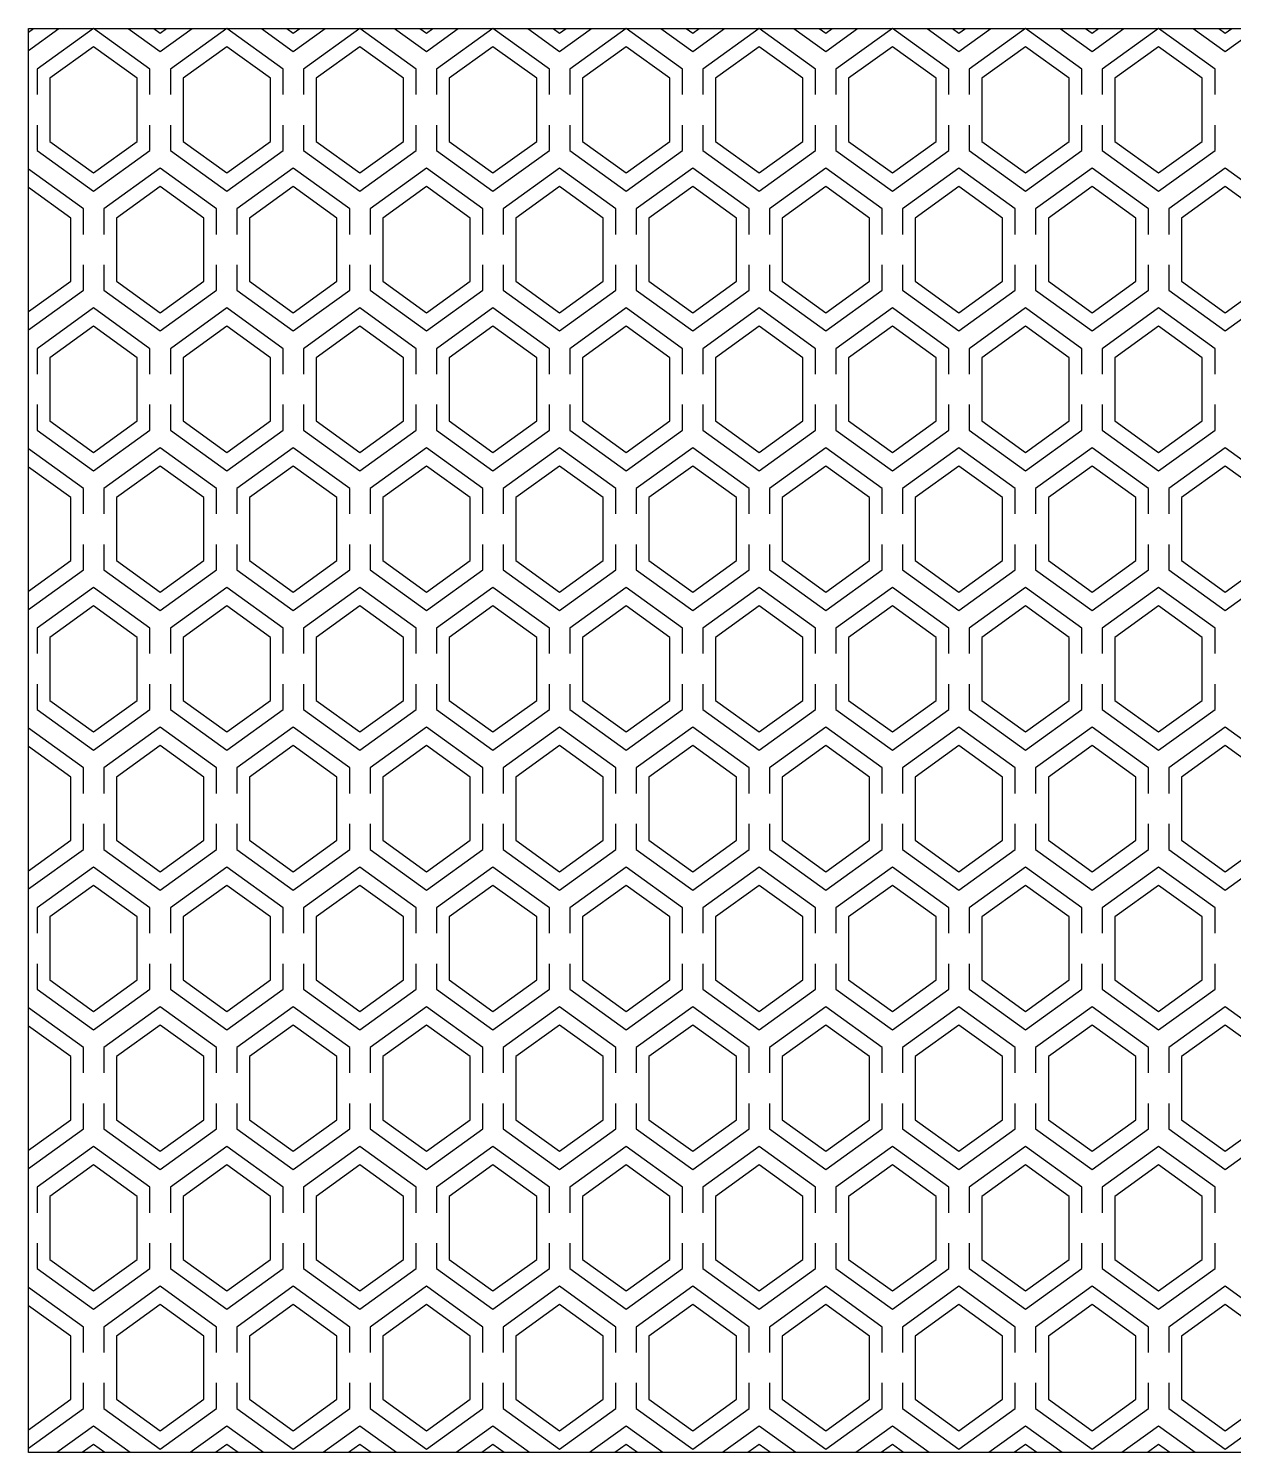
# Model space of a CAD drawing. Header units: millimetres. Extents: x 0 to 120, y 0 to 70.
# Drawn here: x 0 to 59.2, y 0 to 70 of the extents above; entities that cross this region are included whole.
import ezdxf

# ---------------------------------------------------------------- set-up
doc = ezdxf.new("R2010")
doc.units = ezdxf.units.MM
doc.layers.add('CUT', color=1, linetype='CONTINUOUS')

msp = doc.modelspace()

# ---------------------------------------------------------------- linework, layer by layer
at = {"layer": 'CUT'}
for p, q in [((0, 69.8214), (0.2474, 70)), ((0, 68.9214), (1.4945, 70)), ((6.1526, 70), (6.4713, 69.77)), ((6.4713, 69.77), (6.79, 70)), ((12.6951, 70), (13.0138, 69.77)), ((13.0138, 69.77), (13.3325, 70)), ((19.2377, 70), (19.5564, 69.77)), ((19.5564, 69.77), (19.8751, 70)), ((25.7803, 70), (26.099, 69.77)), ((26.099, 69.77), (26.4177, 70)), ((32.3228, 70), (32.6415, 69.77)), ((32.6415, 69.77), (32.9602, 70)), ((38.8654, 70), (39.1841, 69.77)), ((39.1841, 69.77), (39.5028, 70)), ((45.408, 70), (45.7267, 69.77)), ((45.7267, 69.77), (46.0454, 70)), ((51.9505, 70), (52.2692, 69.77)), ((52.2692, 69.77), (52.5879, 70)), ((58.4931, 70), (58.8118, 69.77)), ((58.8118, 69.77), (59.1305, 70))]:
    msp.add_line(p, q, dxfattribs=at)
for points in [[(0, 70), (120, 70), (120, 0), (0, 0), (0, 70)], [(5.9713, 66.75), (5.9713, 68), (3.2, 70), (0.4287, 68), (0.4287, 66.75)], [(4.9055, 70), (6.4713, 68.87), (8.0371, 70)], [(12.5138, 66.75), (12.5138, 68), (9.7426, 70), (6.9713, 68), (6.9713, 66.75)], [(11.4481, 70), (13.0138, 68.87), (14.5796, 70)], [(19.0564, 66.75), (19.0564, 68), (16.2851, 70), (13.5138, 68), (13.5138, 66.75)], [(17.9906, 70), (19.5564, 68.87), (21.1222, 70)], [(25.599, 66.75), (25.599, 68), (22.8277, 70), (20.0564, 68), (20.0564, 66.75)], [(24.5332, 70), (26.099, 68.87), (27.6647, 70)], [(32.1415, 66.75), (32.1415, 68), (29.3703, 70), (26.599, 68), (26.599, 66.75)], [(31.0758, 70), (32.6415, 68.87), (34.2073, 70)], [(38.6841, 66.75), (38.6841, 68), (35.9128, 70), (33.1415, 68), (33.1415, 66.75)], [(37.6183, 70), (39.1841, 68.87), (40.7499, 70)], [(45.2267, 66.75), (45.2267, 68), (42.4554, 70), (39.6841, 68), (39.6841, 66.75)], [(44.1609, 70), (45.7267, 68.87), (47.2924, 70)], [(51.7692, 66.75), (51.7692, 68), (48.9979, 70), (46.2267, 68), (46.2267, 66.75)], [(50.7034, 70), (52.2692, 68.87), (53.835, 70)], [(58.3118, 66.75), (58.3118, 68), (55.5405, 70), (52.7692, 68), (52.7692, 66.75)], [(57.246, 70), (58.8118, 68.87), (60.3776, 70)], [(3.2, 62.9), (5.3477, 64.45), (5.3477, 67.55), (3.2, 69.1), (1.0523, 67.55), (1.0523, 64.45), (3.2, 62.9)], [(9.7426, 62.9), (11.8903, 64.45), (11.8903, 67.55), (9.7426, 69.1), (7.5948, 67.55), (7.5948, 64.45), (9.7426, 62.9)], [(16.2851, 62.9), (18.4329, 64.45), (18.4329, 67.55), (16.2851, 69.1), (14.1374, 67.55), (14.1374, 64.45), (16.2851, 62.9)], [(22.8277, 62.9), (24.9754, 64.45), (24.9754, 67.55), (22.8277, 69.1), (20.6799, 67.55), (20.6799, 64.45), (22.8277, 62.9)], [(29.3703, 62.9), (31.518, 64.45), (31.518, 67.55), (29.3703, 69.1), (27.2225, 67.55), (27.2225, 64.45), (29.3703, 62.9)], [(35.9128, 62.9), (38.0606, 64.45), (38.0606, 67.55), (35.9128, 69.1), (33.7651, 67.55), (33.7651, 64.45), (35.9128, 62.9)], [(42.4554, 62.9), (44.6031, 64.45), (44.6031, 67.55), (42.4554, 69.1), (40.3076, 67.55), (40.3076, 64.45), (42.4554, 62.9)], [(48.9979, 62.9), (51.1457, 64.45), (51.1457, 67.55), (48.9979, 69.1), (46.8502, 67.55), (46.8502, 64.45), (48.9979, 62.9)], [(55.5405, 62.9), (57.6882, 64.45), (57.6882, 67.55), (55.5405, 69.1), (53.3928, 67.55), (53.3928, 64.45), (55.5405, 62.9)], [(0.4287, 65.25), (0.4287, 64), (3.2, 62), (5.9713, 64), (5.9713, 65.25)], [(6.9713, 65.25), (6.9713, 64), (9.7426, 62), (12.5138, 64), (12.5138, 65.25)], [(13.5138, 65.25), (13.5138, 64), (16.2851, 62), (19.0564, 64), (19.0564, 65.25)], [(20.0564, 65.25), (20.0564, 64), (22.8277, 62), (25.599, 64), (25.599, 65.25)], [(26.599, 65.25), (26.599, 64), (29.3703, 62), (32.1415, 64), (32.1415, 65.25)], [(33.1415, 65.25), (33.1415, 64), (35.9128, 62), (38.6841, 64), (38.6841, 65.25)], [(39.6841, 65.25), (39.6841, 64), (42.4554, 62), (45.2267, 64), (45.2267, 65.25)], [(46.2267, 65.25), (46.2267, 64), (48.9979, 62), (51.7692, 64), (51.7692, 65.25)], [(52.7692, 65.25), (52.7692, 64), (55.5405, 62), (58.3118, 64), (58.3118, 65.25)], [(2.7, 59.88), (2.7, 61.13), (0, 63.0786)], [(9.2426, 59.88), (9.2426, 61.13), (6.4713, 63.13), (3.7, 61.13), (3.7, 59.88)], [(15.7851, 59.88), (15.7851, 61.13), (13.0138, 63.13), (10.2426, 61.13), (10.2426, 59.88)], [(22.3277, 59.88), (22.3277, 61.13), (19.5564, 63.13), (16.7851, 61.13), (16.7851, 59.88)], [(28.8703, 59.88), (28.8703, 61.13), (26.099, 63.13), (23.3277, 61.13), (23.3277, 59.88)], [(35.4128, 59.88), (35.4128, 61.13), (32.6415, 63.13), (29.8703, 61.13), (29.8703, 59.88)], [(41.9554, 59.88), (41.9554, 61.13), (39.1841, 63.13), (36.4128, 61.13), (36.4128, 59.88)], [(48.4979, 59.88), (48.4979, 61.13), (45.7267, 63.13), (42.9554, 61.13), (42.9554, 59.88)], [(55.0405, 59.88), (55.0405, 61.13), (52.2692, 63.13), (49.4979, 61.13), (49.4979, 59.88)], [(61.5831, 59.88), (61.5831, 61.13), (58.8118, 63.13), (56.0405, 61.13), (56.0405, 59.88)], [(0, 56.0814), (2.0765, 57.58), (2.0765, 60.68), (0, 62.1786)], [(6.4713, 56.03), (8.619, 57.58), (8.619, 60.68), (6.4713, 62.23), (4.3235, 60.68), (4.3235, 57.58), (6.4713, 56.03)], [(13.0138, 56.03), (15.1616, 57.58), (15.1616, 60.68), (13.0138, 62.23), (10.8661, 60.68), (10.8661, 57.58), (13.0138, 56.03)], [(19.5564, 56.03), (21.7041, 57.58), (21.7041, 60.68), (19.5564, 62.23), (17.4087, 60.68), (17.4087, 57.58), (19.5564, 56.03)], [(26.099, 56.03), (28.2467, 57.58), (28.2467, 60.68), (26.099, 62.23), (23.9512, 60.68), (23.9512, 57.58), (26.099, 56.03)], [(32.6415, 56.03), (34.7893, 57.58), (34.7893, 60.68), (32.6415, 62.23), (30.4938, 60.68), (30.4938, 57.58), (32.6415, 56.03)], [(39.1841, 56.03), (41.3318, 57.58), (41.3318, 60.68), (39.1841, 62.23), (37.0364, 60.68), (37.0364, 57.58), (39.1841, 56.03)], [(45.7267, 56.03), (47.8744, 57.58), (47.8744, 60.68), (45.7267, 62.23), (43.5789, 60.68), (43.5789, 57.58), (45.7267, 56.03)], [(52.2692, 56.03), (54.417, 57.58), (54.417, 60.68), (52.2692, 62.23), (50.1215, 60.68), (50.1215, 57.58), (52.2692, 56.03)], [(58.8118, 56.03), (60.9595, 57.58), (60.9595, 60.68), (58.8118, 62.23), (56.664, 60.68), (56.664, 57.58), (58.8118, 56.03)], [(0, 55.1814), (2.7, 57.13), (2.7, 58.38)], [(3.7, 58.38), (3.7, 57.13), (6.4713, 55.13), (9.2426, 57.13), (9.2426, 58.38)], [(10.2426, 58.38), (10.2426, 57.13), (13.0138, 55.13), (15.7851, 57.13), (15.7851, 58.38)], [(16.7851, 58.38), (16.7851, 57.13), (19.5564, 55.13), (22.3277, 57.13), (22.3277, 58.38)], [(23.3277, 58.38), (23.3277, 57.13), (26.099, 55.13), (28.8703, 57.13), (28.8703, 58.38)], [(29.8703, 58.38), (29.8703, 57.13), (32.6415, 55.13), (35.4128, 57.13), (35.4128, 58.38)], [(36.4128, 58.38), (36.4128, 57.13), (39.1841, 55.13), (41.9554, 57.13), (41.9554, 58.38)], [(42.9554, 58.38), (42.9554, 57.13), (45.7267, 55.13), (48.4979, 57.13), (48.4979, 58.38)], [(49.4979, 58.38), (49.4979, 57.13), (52.2692, 55.13), (55.0405, 57.13), (55.0405, 58.38)], [(56.0405, 58.38), (56.0405, 57.13), (58.8118, 55.13), (61.5831, 57.13), (61.5831, 58.38)], [(5.9713, 53.01), (5.9713, 54.26), (3.2, 56.26), (0.4287, 54.26), (0.4287, 53.01)], [(12.5138, 53.01), (12.5138, 54.26), (9.7426, 56.26), (6.9713, 54.26), (6.9713, 53.01)], [(19.0564, 53.01), (19.0564, 54.26), (16.2851, 56.26), (13.5138, 54.26), (13.5138, 53.01)], [(25.599, 53.01), (25.599, 54.26), (22.8277, 56.26), (20.0564, 54.26), (20.0564, 53.01)], [(32.1415, 53.01), (32.1415, 54.26), (29.3703, 56.26), (26.599, 54.26), (26.599, 53.01)], [(38.6841, 53.01), (38.6841, 54.26), (35.9128, 56.26), (33.1415, 54.26), (33.1415, 53.01)], [(45.2267, 53.01), (45.2267, 54.26), (42.4554, 56.26), (39.6841, 54.26), (39.6841, 53.01)], [(51.7692, 53.01), (51.7692, 54.26), (48.9979, 56.26), (46.2267, 54.26), (46.2267, 53.01)], [(58.3118, 53.01), (58.3118, 54.26), (55.5405, 56.26), (52.7692, 54.26), (52.7692, 53.01)], [(3.2, 49.16), (5.3477, 50.71), (5.3477, 53.81), (3.2, 55.36), (1.0523, 53.81), (1.0523, 50.71), (3.2, 49.16)], [(9.7426, 49.16), (11.8903, 50.71), (11.8903, 53.81), (9.7426, 55.36), (7.5948, 53.81), (7.5948, 50.71), (9.7426, 49.16)], [(16.2851, 49.16), (18.4329, 50.71), (18.4329, 53.81), (16.2851, 55.36), (14.1374, 53.81), (14.1374, 50.71), (16.2851, 49.16)], [(22.8277, 49.16), (24.9754, 50.71), (24.9754, 53.81), (22.8277, 55.36), (20.6799, 53.81), (20.6799, 50.71), (22.8277, 49.16)], [(29.3703, 49.16), (31.518, 50.71), (31.518, 53.81), (29.3703, 55.36), (27.2225, 53.81), (27.2225, 50.71), (29.3703, 49.16)], [(35.9128, 49.16), (38.0606, 50.71), (38.0606, 53.81), (35.9128, 55.36), (33.7651, 53.81), (33.7651, 50.71), (35.9128, 49.16)], [(42.4554, 49.16), (44.6031, 50.71), (44.6031, 53.81), (42.4554, 55.36), (40.3076, 53.81), (40.3076, 50.71), (42.4554, 49.16)], [(48.9979, 49.16), (51.1457, 50.71), (51.1457, 53.81), (48.9979, 55.36), (46.8502, 53.81), (46.8502, 50.71), (48.9979, 49.16)], [(55.5405, 49.16), (57.6882, 50.71), (57.6882, 53.81), (55.5405, 55.36), (53.3928, 53.81), (53.3928, 50.71), (55.5405, 49.16)], [(0.4287, 51.51), (0.4287, 50.26), (3.2, 48.26), (5.9713, 50.26), (5.9713, 51.51)], [(6.9713, 51.51), (6.9713, 50.26), (9.7426, 48.26), (12.5138, 50.26), (12.5138, 51.51)], [(13.5138, 51.51), (13.5138, 50.26), (16.2851, 48.26), (19.0564, 50.26), (19.0564, 51.51)], [(20.0564, 51.51), (20.0564, 50.26), (22.8277, 48.26), (25.599, 50.26), (25.599, 51.51)], [(26.599, 51.51), (26.599, 50.26), (29.3703, 48.26), (32.1415, 50.26), (32.1415, 51.51)], [(33.1415, 51.51), (33.1415, 50.26), (35.9128, 48.26), (38.6841, 50.26), (38.6841, 51.51)], [(39.6841, 51.51), (39.6841, 50.26), (42.4554, 48.26), (45.2267, 50.26), (45.2267, 51.51)], [(46.2267, 51.51), (46.2267, 50.26), (48.9979, 48.26), (51.7692, 50.26), (51.7692, 51.51)], [(52.7692, 51.51), (52.7692, 50.26), (55.5405, 48.26), (58.3118, 50.26), (58.3118, 51.51)], [(2.7, 46.14), (2.7, 47.39), (0, 49.3386)], [(9.2426, 46.14), (9.2426, 47.39), (6.4713, 49.39), (3.7, 47.39), (3.7, 46.14)], [(15.7851, 46.14), (15.7851, 47.39), (13.0138, 49.39), (10.2426, 47.39), (10.2426, 46.14)], [(22.3277, 46.14), (22.3277, 47.39), (19.5564, 49.39), (16.7851, 47.39), (16.7851, 46.14)], [(28.8703, 46.14), (28.8703, 47.39), (26.099, 49.39), (23.3277, 47.39), (23.3277, 46.14)], [(35.4128, 46.14), (35.4128, 47.39), (32.6415, 49.39), (29.8703, 47.39), (29.8703, 46.14)], [(41.9554, 46.14), (41.9554, 47.39), (39.1841, 49.39), (36.4128, 47.39), (36.4128, 46.14)], [(48.4979, 46.14), (48.4979, 47.39), (45.7267, 49.39), (42.9554, 47.39), (42.9554, 46.14)], [(55.0405, 46.14), (55.0405, 47.39), (52.2692, 49.39), (49.4979, 47.39), (49.4979, 46.14)], [(61.5831, 46.14), (61.5831, 47.39), (58.8118, 49.39), (56.0405, 47.39), (56.0405, 46.14)], [(0, 42.3414), (2.0765, 43.84), (2.0765, 46.94), (0, 48.4386)], [(6.4713, 42.29), (8.619, 43.84), (8.619, 46.94), (6.4713, 48.49), (4.3235, 46.94), (4.3235, 43.84), (6.4713, 42.29)], [(13.0138, 42.29), (15.1616, 43.84), (15.1616, 46.94), (13.0138, 48.49), (10.8661, 46.94), (10.8661, 43.84), (13.0138, 42.29)], [(19.5564, 42.29), (21.7041, 43.84), (21.7041, 46.94), (19.5564, 48.49), (17.4087, 46.94), (17.4087, 43.84), (19.5564, 42.29)], [(26.099, 42.29), (28.2467, 43.84), (28.2467, 46.94), (26.099, 48.49), (23.9512, 46.94), (23.9512, 43.84), (26.099, 42.29)], [(32.6415, 42.29), (34.7893, 43.84), (34.7893, 46.94), (32.6415, 48.49), (30.4938, 46.94), (30.4938, 43.84), (32.6415, 42.29)], [(39.1841, 42.29), (41.3318, 43.84), (41.3318, 46.94), (39.1841, 48.49), (37.0364, 46.94), (37.0364, 43.84), (39.1841, 42.29)], [(45.7267, 42.29), (47.8744, 43.84), (47.8744, 46.94), (45.7267, 48.49), (43.5789, 46.94), (43.5789, 43.84), (45.7267, 42.29)], [(52.2692, 42.29), (54.417, 43.84), (54.417, 46.94), (52.2692, 48.49), (50.1215, 46.94), (50.1215, 43.84), (52.2692, 42.29)], [(58.8118, 42.29), (60.9595, 43.84), (60.9595, 46.94), (58.8118, 48.49), (56.664, 46.94), (56.664, 43.84), (58.8118, 42.29)], [(0, 41.4414), (2.7, 43.39), (2.7, 44.64)], [(3.7, 44.64), (3.7, 43.39), (6.4713, 41.39), (9.2426, 43.39), (9.2426, 44.64)], [(10.2426, 44.64), (10.2426, 43.39), (13.0138, 41.39), (15.7851, 43.39), (15.7851, 44.64)], [(16.7851, 44.64), (16.7851, 43.39), (19.5564, 41.39), (22.3277, 43.39), (22.3277, 44.64)], [(23.3277, 44.64), (23.3277, 43.39), (26.099, 41.39), (28.8703, 43.39), (28.8703, 44.64)], [(29.8703, 44.64), (29.8703, 43.39), (32.6415, 41.39), (35.4128, 43.39), (35.4128, 44.64)], [(36.4128, 44.64), (36.4128, 43.39), (39.1841, 41.39), (41.9554, 43.39), (41.9554, 44.64)], [(42.9554, 44.64), (42.9554, 43.39), (45.7267, 41.39), (48.4979, 43.39), (48.4979, 44.64)], [(49.4979, 44.64), (49.4979, 43.39), (52.2692, 41.39), (55.0405, 43.39), (55.0405, 44.64)], [(56.0405, 44.64), (56.0405, 43.39), (58.8118, 41.39), (61.5831, 43.39), (61.5831, 44.64)], [(5.9713, 39.27), (5.9713, 40.52), (3.2, 42.52), (0.4287, 40.52), (0.4287, 39.27)], [(12.5138, 39.27), (12.5138, 40.52), (9.7426, 42.52), (6.9713, 40.52), (6.9713, 39.27)], [(19.0564, 39.27), (19.0564, 40.52), (16.2851, 42.52), (13.5138, 40.52), (13.5138, 39.27)], [(25.599, 39.27), (25.599, 40.52), (22.8277, 42.52), (20.0564, 40.52), (20.0564, 39.27)], [(32.1415, 39.27), (32.1415, 40.52), (29.3703, 42.52), (26.599, 40.52), (26.599, 39.27)], [(38.6841, 39.27), (38.6841, 40.52), (35.9128, 42.52), (33.1415, 40.52), (33.1415, 39.27)], [(45.2267, 39.27), (45.2267, 40.52), (42.4554, 42.52), (39.6841, 40.52), (39.6841, 39.27)], [(51.7692, 39.27), (51.7692, 40.52), (48.9979, 42.52), (46.2267, 40.52), (46.2267, 39.27)], [(58.3118, 39.27), (58.3118, 40.52), (55.5405, 42.52), (52.7692, 40.52), (52.7692, 39.27)], [(3.2, 35.42), (5.3477, 36.97), (5.3477, 40.07), (3.2, 41.62), (1.0523, 40.07), (1.0523, 36.97), (3.2, 35.42)], [(9.7426, 35.42), (11.8903, 36.97), (11.8903, 40.07), (9.7426, 41.62), (7.5948, 40.07), (7.5948, 36.97), (9.7426, 35.42)], [(16.2851, 35.42), (18.4329, 36.97), (18.4329, 40.07), (16.2851, 41.62), (14.1374, 40.07), (14.1374, 36.97), (16.2851, 35.42)], [(22.8277, 35.42), (24.9754, 36.97), (24.9754, 40.07), (22.8277, 41.62), (20.6799, 40.07), (20.6799, 36.97), (22.8277, 35.42)], [(29.3703, 35.42), (31.518, 36.97), (31.518, 40.07), (29.3703, 41.62), (27.2225, 40.07), (27.2225, 36.97), (29.3703, 35.42)], [(35.9128, 35.42), (38.0606, 36.97), (38.0606, 40.07), (35.9128, 41.62), (33.7651, 40.07), (33.7651, 36.97), (35.9128, 35.42)], [(42.4554, 35.42), (44.6031, 36.97), (44.6031, 40.07), (42.4554, 41.62), (40.3076, 40.07), (40.3076, 36.97), (42.4554, 35.42)], [(48.9979, 35.42), (51.1457, 36.97), (51.1457, 40.07), (48.9979, 41.62), (46.8502, 40.07), (46.8502, 36.97), (48.9979, 35.42)], [(55.5405, 35.42), (57.6882, 36.97), (57.6882, 40.07), (55.5405, 41.62), (53.3928, 40.07), (53.3928, 36.97), (55.5405, 35.42)], [(0.4287, 37.77), (0.4287, 36.52), (3.2, 34.52), (5.9713, 36.52), (5.9713, 37.77)], [(6.9713, 37.77), (6.9713, 36.52), (9.7426, 34.52), (12.5138, 36.52), (12.5138, 37.77)], [(13.5138, 37.77), (13.5138, 36.52), (16.2851, 34.52), (19.0564, 36.52), (19.0564, 37.77)], [(20.0564, 37.77), (20.0564, 36.52), (22.8277, 34.52), (25.599, 36.52), (25.599, 37.77)], [(26.599, 37.77), (26.599, 36.52), (29.3703, 34.52), (32.1415, 36.52), (32.1415, 37.77)], [(33.1415, 37.77), (33.1415, 36.52), (35.9128, 34.52), (38.6841, 36.52), (38.6841, 37.77)], [(39.6841, 37.77), (39.6841, 36.52), (42.4554, 34.52), (45.2267, 36.52), (45.2267, 37.77)], [(46.2267, 37.77), (46.2267, 36.52), (48.9979, 34.52), (51.7692, 36.52), (51.7692, 37.77)], [(52.7692, 37.77), (52.7692, 36.52), (55.5405, 34.52), (58.3118, 36.52), (58.3118, 37.77)], [(2.7, 32.4), (2.7, 33.65), (0, 35.5986)], [(9.2426, 32.4), (9.2426, 33.65), (6.4713, 35.65), (3.7, 33.65), (3.7, 32.4)], [(15.7851, 32.4), (15.7851, 33.65), (13.0138, 35.65), (10.2426, 33.65), (10.2426, 32.4)], [(22.3277, 32.4), (22.3277, 33.65), (19.5564, 35.65), (16.7851, 33.65), (16.7851, 32.4)], [(28.8703, 32.4), (28.8703, 33.65), (26.099, 35.65), (23.3277, 33.65), (23.3277, 32.4)], [(35.4128, 32.4), (35.4128, 33.65), (32.6415, 35.65), (29.8703, 33.65), (29.8703, 32.4)], [(41.9554, 32.4), (41.9554, 33.65), (39.1841, 35.65), (36.4128, 33.65), (36.4128, 32.4)], [(48.4979, 32.4), (48.4979, 33.65), (45.7267, 35.65), (42.9554, 33.65), (42.9554, 32.4)], [(55.0405, 32.4), (55.0405, 33.65), (52.2692, 35.65), (49.4979, 33.65), (49.4979, 32.4)], [(61.5831, 32.4), (61.5831, 33.65), (58.8118, 35.65), (56.0405, 33.65), (56.0405, 32.4)], [(0, 28.6014), (2.0765, 30.1), (2.0765, 33.2), (0, 34.6986)], [(6.4713, 28.55), (8.619, 30.1), (8.619, 33.2), (6.4713, 34.75), (4.3235, 33.2), (4.3235, 30.1), (6.4713, 28.55)], [(13.0138, 28.55), (15.1616, 30.1), (15.1616, 33.2), (13.0138, 34.75), (10.8661, 33.2), (10.8661, 30.1), (13.0138, 28.55)], [(19.5564, 28.55), (21.7041, 30.1), (21.7041, 33.2), (19.5564, 34.75), (17.4087, 33.2), (17.4087, 30.1), (19.5564, 28.55)], [(26.099, 28.55), (28.2467, 30.1), (28.2467, 33.2), (26.099, 34.75), (23.9512, 33.2), (23.9512, 30.1), (26.099, 28.55)], [(32.6415, 28.55), (34.7893, 30.1), (34.7893, 33.2), (32.6415, 34.75), (30.4938, 33.2), (30.4938, 30.1), (32.6415, 28.55)], [(39.1841, 28.55), (41.3318, 30.1), (41.3318, 33.2), (39.1841, 34.75), (37.0364, 33.2), (37.0364, 30.1), (39.1841, 28.55)], [(45.7267, 28.55), (47.8744, 30.1), (47.8744, 33.2), (45.7267, 34.75), (43.5789, 33.2), (43.5789, 30.1), (45.7267, 28.55)], [(52.2692, 28.55), (54.417, 30.1), (54.417, 33.2), (52.2692, 34.75), (50.1215, 33.2), (50.1215, 30.1), (52.2692, 28.55)], [(58.8118, 28.55), (60.9595, 30.1), (60.9595, 33.2), (58.8118, 34.75), (56.664, 33.2), (56.664, 30.1), (58.8118, 28.55)], [(0, 27.7014), (2.7, 29.65), (2.7, 30.9)], [(3.7, 30.9), (3.7, 29.65), (6.4713, 27.65), (9.2426, 29.65), (9.2426, 30.9)], [(10.2426, 30.9), (10.2426, 29.65), (13.0138, 27.65), (15.7851, 29.65), (15.7851, 30.9)], [(16.7851, 30.9), (16.7851, 29.65), (19.5564, 27.65), (22.3277, 29.65), (22.3277, 30.9)], [(23.3277, 30.9), (23.3277, 29.65), (26.099, 27.65), (28.8703, 29.65), (28.8703, 30.9)], [(29.8703, 30.9), (29.8703, 29.65), (32.6415, 27.65), (35.4128, 29.65), (35.4128, 30.9)], [(36.4128, 30.9), (36.4128, 29.65), (39.1841, 27.65), (41.9554, 29.65), (41.9554, 30.9)], [(42.9554, 30.9), (42.9554, 29.65), (45.7267, 27.65), (48.4979, 29.65), (48.4979, 30.9)], [(49.4979, 30.9), (49.4979, 29.65), (52.2692, 27.65), (55.0405, 29.65), (55.0405, 30.9)], [(56.0405, 30.9), (56.0405, 29.65), (58.8118, 27.65), (61.5831, 29.65), (61.5831, 30.9)], [(5.9713, 25.53), (5.9713, 26.78), (3.2, 28.78), (0.4287, 26.78), (0.4287, 25.53)], [(12.5138, 25.53), (12.5138, 26.78), (9.7426, 28.78), (6.9713, 26.78), (6.9713, 25.53)], [(19.0564, 25.53), (19.0564, 26.78), (16.2851, 28.78), (13.5138, 26.78), (13.5138, 25.53)], [(25.599, 25.53), (25.599, 26.78), (22.8277, 28.78), (20.0564, 26.78), (20.0564, 25.53)], [(32.1415, 25.53), (32.1415, 26.78), (29.3703, 28.78), (26.599, 26.78), (26.599, 25.53)], [(38.6841, 25.53), (38.6841, 26.78), (35.9128, 28.78), (33.1415, 26.78), (33.1415, 25.53)], [(45.2267, 25.53), (45.2267, 26.78), (42.4554, 28.78), (39.6841, 26.78), (39.6841, 25.53)], [(51.7692, 25.53), (51.7692, 26.78), (48.9979, 28.78), (46.2267, 26.78), (46.2267, 25.53)], [(58.3118, 25.53), (58.3118, 26.78), (55.5405, 28.78), (52.7692, 26.78), (52.7692, 25.53)], [(3.2, 21.68), (5.3477, 23.23), (5.3477, 26.33), (3.2, 27.88), (1.0523, 26.33), (1.0523, 23.23), (3.2, 21.68)], [(9.7426, 21.68), (11.8903, 23.23), (11.8903, 26.33), (9.7426, 27.88), (7.5948, 26.33), (7.5948, 23.23), (9.7426, 21.68)], [(16.2851, 21.68), (18.4329, 23.23), (18.4329, 26.33), (16.2851, 27.88), (14.1374, 26.33), (14.1374, 23.23), (16.2851, 21.68)], [(22.8277, 21.68), (24.9754, 23.23), (24.9754, 26.33), (22.8277, 27.88), (20.6799, 26.33), (20.6799, 23.23), (22.8277, 21.68)], [(29.3703, 21.68), (31.518, 23.23), (31.518, 26.33), (29.3703, 27.88), (27.2225, 26.33), (27.2225, 23.23), (29.3703, 21.68)], [(35.9128, 21.68), (38.0606, 23.23), (38.0606, 26.33), (35.9128, 27.88), (33.7651, 26.33), (33.7651, 23.23), (35.9128, 21.68)], [(42.4554, 21.68), (44.6031, 23.23), (44.6031, 26.33), (42.4554, 27.88), (40.3076, 26.33), (40.3076, 23.23), (42.4554, 21.68)], [(48.9979, 21.68), (51.1457, 23.23), (51.1457, 26.33), (48.9979, 27.88), (46.8502, 26.33), (46.8502, 23.23), (48.9979, 21.68)], [(55.5405, 21.68), (57.6882, 23.23), (57.6882, 26.33), (55.5405, 27.88), (53.3928, 26.33), (53.3928, 23.23), (55.5405, 21.68)], [(0.4287, 24.03), (0.4287, 22.78), (3.2, 20.78), (5.9713, 22.78), (5.9713, 24.03)], [(6.9713, 24.03), (6.9713, 22.78), (9.7426, 20.78), (12.5138, 22.78), (12.5138, 24.03)], [(13.5138, 24.03), (13.5138, 22.78), (16.2851, 20.78), (19.0564, 22.78), (19.0564, 24.03)], [(20.0564, 24.03), (20.0564, 22.78), (22.8277, 20.78), (25.599, 22.78), (25.599, 24.03)], [(26.599, 24.03), (26.599, 22.78), (29.3703, 20.78), (32.1415, 22.78), (32.1415, 24.03)], [(33.1415, 24.03), (33.1415, 22.78), (35.9128, 20.78), (38.6841, 22.78), (38.6841, 24.03)], [(39.6841, 24.03), (39.6841, 22.78), (42.4554, 20.78), (45.2267, 22.78), (45.2267, 24.03)], [(46.2267, 24.03), (46.2267, 22.78), (48.9979, 20.78), (51.7692, 22.78), (51.7692, 24.03)], [(52.7692, 24.03), (52.7692, 22.78), (55.5405, 20.78), (58.3118, 22.78), (58.3118, 24.03)], [(2.7, 18.66), (2.7, 19.91), (0, 21.8586)], [(9.2426, 18.66), (9.2426, 19.91), (6.4713, 21.91), (3.7, 19.91), (3.7, 18.66)], [(15.7851, 18.66), (15.7851, 19.91), (13.0138, 21.91), (10.2426, 19.91), (10.2426, 18.66)], [(22.3277, 18.66), (22.3277, 19.91), (19.5564, 21.91), (16.7851, 19.91), (16.7851, 18.66)], [(28.8703, 18.66), (28.8703, 19.91), (26.099, 21.91), (23.3277, 19.91), (23.3277, 18.66)], [(35.4128, 18.66), (35.4128, 19.91), (32.6415, 21.91), (29.8703, 19.91), (29.8703, 18.66)], [(41.9554, 18.66), (41.9554, 19.91), (39.1841, 21.91), (36.4128, 19.91), (36.4128, 18.66)], [(48.4979, 18.66), (48.4979, 19.91), (45.7267, 21.91), (42.9554, 19.91), (42.9554, 18.66)], [(55.0405, 18.66), (55.0405, 19.91), (52.2692, 21.91), (49.4979, 19.91), (49.4979, 18.66)], [(61.5831, 18.66), (61.5831, 19.91), (58.8118, 21.91), (56.0405, 19.91), (56.0405, 18.66)], [(6.4713, 14.81), (8.619, 16.36), (8.619, 19.46), (6.4713, 21.01), (4.3235, 19.46), (4.3235, 16.36), (6.4713, 14.81)], [(13.0138, 14.81), (15.1616, 16.36), (15.1616, 19.46), (13.0138, 21.01), (10.8661, 19.46), (10.8661, 16.36), (13.0138, 14.81)], [(19.5564, 14.81), (21.7041, 16.36), (21.7041, 19.46), (19.5564, 21.01), (17.4087, 19.46), (17.4087, 16.36), (19.5564, 14.81)], [(26.099, 14.81), (28.2467, 16.36), (28.2467, 19.46), (26.099, 21.01), (23.9512, 19.46), (23.9512, 16.36), (26.099, 14.81)], [(32.6415, 14.81), (34.7893, 16.36), (34.7893, 19.46), (32.6415, 21.01), (30.4938, 19.46), (30.4938, 16.36), (32.6415, 14.81)], [(39.1841, 14.81), (41.3318, 16.36), (41.3318, 19.46), (39.1841, 21.01), (37.0364, 19.46), (37.0364, 16.36), (39.1841, 14.81)], [(45.7267, 14.81), (47.8744, 16.36), (47.8744, 19.46), (45.7267, 21.01), (43.5789, 19.46), (43.5789, 16.36), (45.7267, 14.81)], [(52.2692, 14.81), (54.417, 16.36), (54.417, 19.46), (52.2692, 21.01), (50.1215, 19.46), (50.1215, 16.36), (52.2692, 14.81)], [(58.8118, 14.81), (60.9595, 16.36), (60.9595, 19.46), (58.8118, 21.01), (56.664, 19.46), (56.664, 16.36), (58.8118, 14.81)], [(0, 14.8614), (2.0765, 16.36), (2.0765, 19.46), (0, 20.9586)], [(0, 13.9614), (2.7, 15.91), (2.7, 17.16)], [(3.7, 17.16), (3.7, 15.91), (6.4713, 13.91), (9.2426, 15.91), (9.2426, 17.16)], [(10.2426, 17.16), (10.2426, 15.91), (13.0138, 13.91), (15.7851, 15.91), (15.7851, 17.16)], [(16.7851, 17.16), (16.7851, 15.91), (19.5564, 13.91), (22.3277, 15.91), (22.3277, 17.16)], [(23.3277, 17.16), (23.3277, 15.91), (26.099, 13.91), (28.8703, 15.91), (28.8703, 17.16)], [(29.8703, 17.16), (29.8703, 15.91), (32.6415, 13.91), (35.4128, 15.91), (35.4128, 17.16)], [(36.4128, 17.16), (36.4128, 15.91), (39.1841, 13.91), (41.9554, 15.91), (41.9554, 17.16)], [(42.9554, 17.16), (42.9554, 15.91), (45.7267, 13.91), (48.4979, 15.91), (48.4979, 17.16)], [(49.4979, 17.16), (49.4979, 15.91), (52.2692, 13.91), (55.0405, 15.91), (55.0405, 17.16)], [(56.0405, 17.16), (56.0405, 15.91), (58.8118, 13.91), (61.5831, 15.91), (61.5831, 17.16)], [(5.9713, 11.79), (5.9713, 13.04), (3.2, 15.04), (0.4287, 13.04), (0.4287, 11.79)], [(12.5138, 11.79), (12.5138, 13.04), (9.7426, 15.04), (6.9713, 13.04), (6.9713, 11.79)], [(19.0564, 11.79), (19.0564, 13.04), (16.2851, 15.04), (13.5138, 13.04), (13.5138, 11.79)], [(25.599, 11.79), (25.599, 13.04), (22.8277, 15.04), (20.0564, 13.04), (20.0564, 11.79)], [(32.1415, 11.79), (32.1415, 13.04), (29.3703, 15.04), (26.599, 13.04), (26.599, 11.79)], [(38.6841, 11.79), (38.6841, 13.04), (35.9128, 15.04), (33.1415, 13.04), (33.1415, 11.79)], [(45.2267, 11.79), (45.2267, 13.04), (42.4554, 15.04), (39.6841, 13.04), (39.6841, 11.79)], [(51.7692, 11.79), (51.7692, 13.04), (48.9979, 15.04), (46.2267, 13.04), (46.2267, 11.79)], [(58.3118, 11.79), (58.3118, 13.04), (55.5405, 15.04), (52.7692, 13.04), (52.7692, 11.79)], [(3.2, 7.94), (5.3477, 9.49), (5.3477, 12.59), (3.2, 14.14), (1.0523, 12.59), (1.0523, 9.49), (3.2, 7.94)], [(9.7426, 7.94), (11.8903, 9.49), (11.8903, 12.59), (9.7426, 14.14), (7.5948, 12.59), (7.5948, 9.49), (9.7426, 7.94)], [(16.2851, 7.94), (18.4329, 9.49), (18.4329, 12.59), (16.2851, 14.14), (14.1374, 12.59), (14.1374, 9.49), (16.2851, 7.94)], [(22.8277, 7.94), (24.9754, 9.49), (24.9754, 12.59), (22.8277, 14.14), (20.6799, 12.59), (20.6799, 9.49), (22.8277, 7.94)], [(29.3703, 7.94), (31.518, 9.49), (31.518, 12.59), (29.3703, 14.14), (27.2225, 12.59), (27.2225, 9.49), (29.3703, 7.94)], [(35.9128, 7.94), (38.0606, 9.49), (38.0606, 12.59), (35.9128, 14.14), (33.7651, 12.59), (33.7651, 9.49), (35.9128, 7.94)], [(42.4554, 7.94), (44.6031, 9.49), (44.6031, 12.59), (42.4554, 14.14), (40.3076, 12.59), (40.3076, 9.49), (42.4554, 7.94)], [(48.9979, 7.94), (51.1457, 9.49), (51.1457, 12.59), (48.9979, 14.14), (46.8502, 12.59), (46.8502, 9.49), (48.9979, 7.94)], [(55.5405, 7.94), (57.6882, 9.49), (57.6882, 12.59), (55.5405, 14.14), (53.3928, 12.59), (53.3928, 9.49), (55.5405, 7.94)], [(0.4287, 10.29), (0.4287, 9.04), (3.2, 7.04), (5.9713, 9.04), (5.9713, 10.29)], [(6.9713, 10.29), (6.9713, 9.04), (9.7426, 7.04), (12.5138, 9.04), (12.5138, 10.29)], [(13.5138, 10.29), (13.5138, 9.04), (16.2851, 7.04), (19.0564, 9.04), (19.0564, 10.29)], [(20.0564, 10.29), (20.0564, 9.04), (22.8277, 7.04), (25.599, 9.04), (25.599, 10.29)], [(26.599, 10.29), (26.599, 9.04), (29.3703, 7.04), (32.1415, 9.04), (32.1415, 10.29)], [(33.1415, 10.29), (33.1415, 9.04), (35.9128, 7.04), (38.6841, 9.04), (38.6841, 10.29)], [(39.6841, 10.29), (39.6841, 9.04), (42.4554, 7.04), (45.2267, 9.04), (45.2267, 10.29)], [(46.2267, 10.29), (46.2267, 9.04), (48.9979, 7.04), (51.7692, 9.04), (51.7692, 10.29)], [(52.7692, 10.29), (52.7692, 9.04), (55.5405, 7.04), (58.3118, 9.04), (58.3118, 10.29)], [(2.7, 4.92), (2.7, 6.17), (0, 8.1186)], [(9.2426, 4.92), (9.2426, 6.17), (6.4713, 8.17), (3.7, 6.17), (3.7, 4.92)], [(15.7851, 4.92), (15.7851, 6.17), (13.0138, 8.17), (10.2426, 6.17), (10.2426, 4.92)], [(22.3277, 4.92), (22.3277, 6.17), (19.5564, 8.17), (16.7851, 6.17), (16.7851, 4.92)], [(28.8703, 4.92), (28.8703, 6.17), (26.099, 8.17), (23.3277, 6.17), (23.3277, 4.92)], [(35.4128, 4.92), (35.4128, 6.17), (32.6415, 8.17), (29.8703, 6.17), (29.8703, 4.92)], [(41.9554, 4.92), (41.9554, 6.17), (39.1841, 8.17), (36.4128, 6.17), (36.4128, 4.92)], [(48.4979, 4.92), (48.4979, 6.17), (45.7267, 8.17), (42.9554, 6.17), (42.9554, 4.92)], [(55.0405, 4.92), (55.0405, 6.17), (52.2692, 8.17), (49.4979, 6.17), (49.4979, 4.92)], [(61.5831, 4.92), (61.5831, 6.17), (58.8118, 8.17), (56.0405, 6.17), (56.0405, 4.92)], [(0, 1.1214), (2.0765, 2.62), (2.0765, 5.72), (0, 7.2186)], [(6.4713, 1.07), (8.619, 2.62), (8.619, 5.72), (6.4713, 7.27), (4.3235, 5.72), (4.3235, 2.62), (6.4713, 1.07)], [(13.0138, 1.07), (15.1616, 2.62), (15.1616, 5.72), (13.0138, 7.27), (10.8661, 5.72), (10.8661, 2.62), (13.0138, 1.07)], [(19.5564, 1.07), (21.7041, 2.62), (21.7041, 5.72), (19.5564, 7.27), (17.4087, 5.72), (17.4087, 2.62), (19.5564, 1.07)], [(26.099, 1.07), (28.2467, 2.62), (28.2467, 5.72), (26.099, 7.27), (23.9512, 5.72), (23.9512, 2.62), (26.099, 1.07)], [(32.6415, 1.07), (34.7893, 2.62), (34.7893, 5.72), (32.6415, 7.27), (30.4938, 5.72), (30.4938, 2.62), (32.6415, 1.07)], [(39.1841, 1.07), (41.3318, 2.62), (41.3318, 5.72), (39.1841, 7.27), (37.0364, 5.72), (37.0364, 2.62), (39.1841, 1.07)], [(45.7267, 1.07), (47.8744, 2.62), (47.8744, 5.72), (45.7267, 7.27), (43.5789, 5.72), (43.5789, 2.62), (45.7267, 1.07)], [(52.2692, 1.07), (54.417, 2.62), (54.417, 5.72), (52.2692, 7.27), (50.1215, 5.72), (50.1215, 2.62), (52.2692, 1.07)], [(58.8118, 1.07), (60.9595, 2.62), (60.9595, 5.72), (58.8118, 7.27), (56.664, 5.72), (56.664, 2.62), (58.8118, 1.07)], [(0, 0.2214), (2.7, 2.17), (2.7, 3.42)], [(3.7, 3.42), (3.7, 2.17), (6.4713, 0.17), (9.2426, 2.17), (9.2426, 3.42)], [(10.2426, 3.42), (10.2426, 2.17), (13.0138, 0.17), (15.7851, 2.17), (15.7851, 3.42)], [(16.7851, 3.42), (16.7851, 2.17), (19.5564, 0.17), (22.3277, 2.17), (22.3277, 3.42)], [(23.3277, 3.42), (23.3277, 2.17), (26.099, 0.17), (28.8703, 2.17), (28.8703, 3.42)], [(29.8703, 3.42), (29.8703, 2.17), (32.6415, 0.17), (35.4128, 2.17), (35.4128, 3.42)], [(36.4128, 3.42), (36.4128, 2.17), (39.1841, 0.17), (41.9554, 2.17), (41.9554, 3.42)], [(42.9554, 3.42), (42.9554, 2.17), (45.7267, 0.17), (48.4979, 2.17), (48.4979, 3.42)], [(49.4979, 3.42), (49.4979, 2.17), (52.2692, 0.17), (55.0405, 2.17), (55.0405, 3.42)], [(56.0405, 3.42), (56.0405, 2.17), (58.8118, 0.17), (61.5831, 2.17), (61.5831, 3.42)], [(5.0013, 0), (3.2, 1.3), (1.3987, 0)], [(11.5439, 0), (9.7426, 1.3), (7.9412, 0)], [(18.0865, 0), (16.2851, 1.3), (14.4838, 0)], [(24.629, 0), (22.8277, 1.3), (21.0264, 0)], [(31.1716, 0), (29.3703, 1.3), (27.5689, 0)], [(37.7141, 0), (35.9128, 1.3), (34.1115, 0)], [(44.2567, 0), (42.4554, 1.3), (40.654, 0)], [(50.7993, 0), (48.9979, 1.3), (47.1966, 0)], [(57.3418, 0), (55.5405, 1.3), (53.7392, 0)], [(3.7543, 0), (3.2, 0.4), (2.6457, 0)], [(10.2968, 0), (9.7426, 0.4), (9.1883, 0)], [(16.8394, 0), (16.2851, 0.4), (15.7309, 0)], [(23.3819, 0), (22.8277, 0.4), (22.2734, 0)], [(29.9245, 0), (29.3703, 0.4), (28.816, 0)], [(36.4671, 0), (35.9128, 0.4), (35.3586, 0)], [(43.0096, 0), (42.4554, 0.4), (41.9011, 0)], [(49.5522, 0), (48.9979, 0.4), (48.4437, 0)], [(56.0948, 0), (55.5405, 0.4), (54.9862, 0)]]:
    msp.add_lwpolyline(points, dxfattribs=at)

doc.saveas('drawing.dxf')
